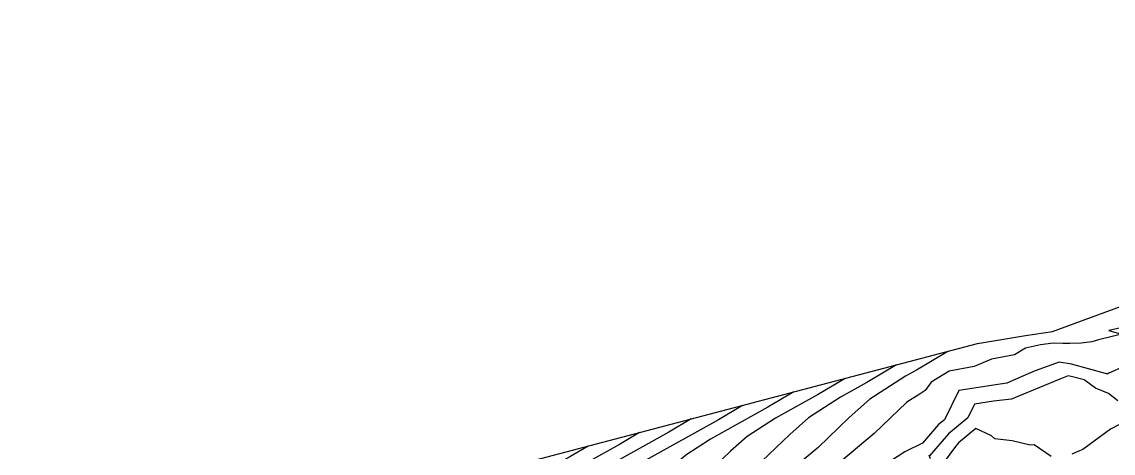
# Model space of a CAD drawing. Header units: metres. Extents: x 419533 to 423558, y 4805342 to 4807578.
# Drawn here: x 420567.4 to 420637.7, y 4805781.7 to 4805809.5 of the extents above; entities that cross this region are included whole.
import ezdxf

# ---------------------------------------------------------------- set-up
doc = ezdxf.new("R2010")
doc.units = ezdxf.units.M
doc.linetypes.add('PHANTOM', pattern=[2.5, 1.25, -0.25, 0.25, -0.25, 0.25, -0.25])
for name, color, linetype in [('C-TINN-BNDY', 110, 'Continuous'), ('C-TOPO-MAJR', 9, 'Continuous'), ('C-TOPO-MINR', 8, 'Continuous'), ('LS', 7, 'Continuous')]:
    doc.layers.add(name, color=color, linetype=linetype)
doc.styles.get("Standard").update_dxf_attribs({"font": 'simplex.shx'})

# ---------------------------------------------------------------- blocks, each defined once
blk = doc.blocks.new('AN30 +0 +0')
at = {"linetype": 'PHANTOM', "flags": 128}
for points in [[(0, -11.38231219537556), (0, 11.38231219444424)], [(-11.38231219508452, 0), (11.38231219508452, 0)]]:
    blk.add_lwpolyline(points, dxfattribs=at)
at = {"flags": 128}
blk.add_lwpolyline([(-4.74419642862631, -4.744196427986026), (-4.74419642862631, 4.744196428917348), (4.744196428568102, 4.744196428917348), (4.744196428568102, -4.744196427986026)], close=True, dxfattribs=at)
at = {"layer": 'LS', "insert": (-3.273187459330074, -0.3826382020488381), "char_height": 0.5157699281218149, "width": 9.13591657892082, "attachment_point": 1}
blk.add_mtext('AN30\\PBase +0 Leg +0', dxfattribs=at)
blk = doc.blocks.new('tower_bases_layout_1')
at = {"rotation": 21.7430891}
blk.add_blockref('AN30 +0 +0', (420630.08, 4805770.97, 1706.13), dxfattribs=at)
blk = doc.blocks.new('leg_extensions_profiles_1')
at = {"layer": 'C-TINN-BNDY', "color": 110, "linetype": 'Continuous', "lineweight": -3, "flags": 128}
blk.add_lwpolyline([(420296.26, 4805703.792), (420365.403, 4805720.646), (420443.813, 4805743.55), (420493.397, 4805756.88), (420571.485, 4805773.595), (420628.982, 4805788.722), (420632.063, 4805789.238), (420633.817, 4805789.509), (420719.216, 4805820.939), (420765.286, 4805867.431), (420766.098, 4805868.385), (420768.036, 4805869.978), (420852.275, 4805909.574), (420915.396, 4805955.503), (420993.872, 4805994.451), (421033.053, 4806016.161), (421101.011, 4806050.421)], dxfattribs=at)
at = {"layer": 'C-TOPO-MAJR', "color": 9, "linetype": 'Continuous', "lineweight": -3, "flags": 128}
for points, elevation in [([(420627.0753637306, 4805788.220379274), (420625.0409489085, 4805787.014459823), (420624.3402983217, 4805786.625079954), (420622.0468852763, 4805785.137716488), (420620.7047250689, 4805783.957256381), (420618.7057608832, 4805782.033235077), (420616.2635942857, 4805779.984791689), (420614.0462919659, 4805778.197750458), (420612.8666773819, 4805776.792352113), (420609.9627366259, 4805771.667173708), (420608.3507802329, 4805771.046297705), (420608.8959098827, 4805770.383850871), (420607.7851982484, 4805765.540466759), (420607.2091133005, 4805761.863305419), (420606.0365585403, 4805756.155073999), (420605.8241070111, 4805755.74001476), (420606.0757342309, 4805755.795668662), (420606.1670060719, 4805755.769713685), (420606.3165487477, 4805755.596799066), (420606.4016586842, 4805755.563992689), (420606.4190633423, 4805755.546463163), (420610.0541492415, 4805750.694205731), (420611.993161934, 4805749.909148227)], 1700), ([(420610.5247016696, 4805783.8660327), (420609.0959837696, 4805783.019146074), (420603.4191216293, 4805779.864284178), (420602.2837640502, 4805779.127962656), (420601.6193256198, 4805778.543574104), (420600.6297353918, 4805777.591084463), (420599.4207371428, 4805776.57699948), (420598.323058293, 4805775.692322031), (420597.7390883181, 4805774.996577465), (420596.3014880772, 4805772.459350183), (420595.5034866392, 4805772.151984584), (420595.7733538927, 4805771.824039281), (420595.2234944268, 4805769.426314689), (420594.4090416926, 4805764.227647169), (420592.7257527903, 4805754.794349798), (420592.3838861789, 4805750.8923243), (420595.0594414913, 4805747.32088651), (420598.1200487537, 4805746.081723555)], 1695)]:
    blk.add_lwpolyline(points, dxfattribs=dict(at, elevation=elevation))
at = {"layer": 'C-TOPO-MINR', "color": 8, "linetype": 'Continuous', "lineweight": -3, "flags": 128}
for points, elevation in [([(420666.1807507693, 4805795.877289231), (420637.4399156626, 4805789.572180723), (420638.2652906756, 4805789.322543292), (420637.5623471933, 4805789.166349792), (420636.9454594594, 4805789.018974324), (420636.7769770774, 4805788.968240688), (420636.3430742009, 4805788.842115297), (420635.6617259615, 4805788.748859375), (420634.9200612245, 4805788.734827806), (420634.4843658537, 4805788.734806621), (420633.8485532195, 4805788.753354796), (420633.032152815, 4805788.640034853), (420632.0685088757, 4805788.423079882), (420631.3676726115, 4805787.9998293), (420629.8786814815, 4805787.716962963), (420628.7655659824, 4805787.240636364), (420627.1534548672, 4805786.94099292), (420625.9894655172, 4805786.238438424), (420625.601625889, 4805785.703782361), (420625.1478472222, 4805785.411034722), (420624.5002944786, 4805784.993282208), (420624.4142788845, 4805784.936498008), (420622.3209659815, 4805782.9216652), (420619.6321657143, 4805780.66635013)], 1701), ([(420639.0896569768, 4805787.560178779), (420637.430943662, 4805786.818205634), (420637.3415994962, 4805786.753151134), (420637.2508533333, 4805786.790626667), (420637.2338549323, 4805786.802988395), (420635.036635533, 4805787.392250761), (420634.2494266055, 4805787.53469633), (420632.6907447699, 4805786.965438808), (420631.9401408032, 4805786.654684681), (420630.876794301, 4805786.168043633), (420630.4327449393, 4805786.11914251), (420627.7696513336, 4805785.710836103), (420626.8478951965, 4805783.813476856), (420626.4742954632, 4805783.500537934), (420625.4435725095, 4805782.303401009), (420624.2972830357, 4805781.752649107), (420623.303697609, 4805781.104534458)], 1702), ([(420638.0176696306, 4805785.033460328), (420637.4083307199, 4805785.515533143), (420636.5780755556, 4805785.858404445), (420635.8528104449, 4805786.385838169), (420635.0945035533, 4805786.589205076), (420634.8228211009, 4805786.638366056), (420634.2848870293, 4805786.441903243), (420631.5846623699, 4805785.323995538), (420631.1728762244, 4805785.135541407), (420630.0056194332, 4805785.006996761), (420628.7773822961, 4805784.81868303), (420628.3522620088, 4805783.94360786), (420627.1178333969, 4805782.909611514), (420625.8941863388, 4805781.488402186)], 1703), ([(420638.0886656535, 4805783.496528875), (420637.5419581673, 4805783.21451992), (420635.7748212435, 4805781.906297928), (420635.543220339, 4805781.819661017), (420635.0635724638, 4805781.60242029)], 1704), ([(420633.7312067308, 4805781.440269231), (420632.6229222798, 4805782.189373056), (420632.3635031847, 4805782.17833758), (420631.2173737374, 4805782.467888889), (420630.106139759, 4805782.594228916), (420629.8707015707, 4805782.771816754), (420628.8802162162, 4805783.255864865), (420627.7613713305, 4805782.318685094), (420627.5668639344, 4805782.092773771), (420625.60275, 4805779.45325)], 1704), ([(420623.7652313184, 4805787.34950996), (420621.8519558807, 4805786.215397074), (420620.1560629832, 4805785.272920799), (420618.0942610311, 4805783.935765722), (420616.8876451791, 4805782.874519926), (420615.0905557849, 4805781.144804955), (420612.8950228571, 4805779.303233246), (420610.9016452313, 4805777.696664773), (420609.8411595692, 4805776.433197184), (420607.2304869161, 4805771.825609002), (420605.7813215142, 4805771.26743508), (420606.2713986847, 4805770.671888554), (420605.2728574841, 4805766.317636346), (420603.7938166356, 4805756.876890064), (420603.5310246972, 4805755.404181192), (420603.4776531166, 4805754.795004216), (420607.0552076914, 4805750.019541887), (420609.2185392979, 4805749.143663293)], 1699), ([(420620.4550989062, 4805786.478640645), (420618.6629628529, 4805785.416334324), (420615.9718276447, 4805783.920761644), (420614.1416367859, 4805782.733814956), (420613.0705652893, 4805781.791783471), (420611.4753506866, 4805780.256374831), (420609.5264514286, 4805778.621674805), (420607.7569984967, 4805777.195579087), (420606.8156417564, 4805776.074042254), (420604.4982372064, 4805771.984044298), (420603.2118627955, 4805771.488572456), (420603.6468874867, 4805770.959926235), (420602.7605167197, 4805767.094805932), (420601.4476228998, 4805758.71457934), (420600.8297067205, 4805755.251723344), (420600.7042113821, 4805753.819334237), (420604.0562661414, 4805749.344878043), (420606.4439166618, 4805748.378178358)], 1698), ([(420617.1449664939, 4805785.60777133), (420615.4739698251, 4805784.617271573), (420611.7875923063, 4805782.568602488), (420610.1890125406, 4805781.53186419), (420609.2534853995, 4805780.709047016), (420607.8601455883, 4805779.367944708), (420606.15788, 4805777.940116364), (420604.6123517621, 4805776.694493402), (420603.7901239436, 4805775.714887324), (420601.7659874966, 4805772.142479593), (420600.6424040767, 4805771.709709832), (420601.0223762887, 4805771.247963917), (420600.2481759554, 4805767.871975518), (420599.1014291641, 4805760.552268616), (420598.1283887438, 4805755.099265495), (420597.9307696477, 4805752.843664258), (420601.0573245913, 4805748.670214199), (420603.6692940258, 4805747.612693424)], 1697), ([(420613.8348340818, 4805784.736902015), (420612.2849767974, 4805783.818208824), (420607.6033569677, 4805781.216443334), (420606.2363882954, 4805780.329913422), (420605.4364055097, 4805779.62631056), (420604.2449404901, 4805778.479514586), (420602.7893085714, 4805777.258557922), (420601.4677050275, 4805776.193407716), (420600.7646061309, 4805775.355732394), (420599.0337377869, 4805772.300914888), (420598.072945358, 4805771.930847208), (420598.3978650906, 4805771.536001599), (420597.7358351911, 4805768.649145103), (420596.7552354283, 4805762.389957893), (420595.427070767, 4805754.946807646), (420595.1573279133, 4805751.867994279), (420598.0583830413, 4805747.995550354), (420600.8946713898, 4805746.84720849)], 1696), ([(420607.2145692573, 4805782.995163385), (420605.9069907418, 4805782.220083323), (420599.2348862908, 4805778.512125023), (420598.3311398049, 4805777.92601189), (420597.80224573, 4805777.460837649), (420597.0145302935, 4805776.702654339), (420596.0521657143, 4805775.895441039), (420595.1784115584, 4805775.191236345), (420594.7135705054, 4805774.637422535), (420593.5692383674, 4805772.617785478), (420592.9340279205, 4805772.373121959), (420593.1488426946, 4805772.112076964), (420592.7111536624, 4805770.203484275), (420592.0628479568, 4805766.065336444), (420590.0244348136, 4805754.64189195), (420589.6104444445, 4805749.91665432), (420592.0604999412, 4805746.646222666), (420595.3454261177, 4805745.316238621)], 1694), ([(420603.9044368452, 4805782.124294071), (420602.717997714, 4805781.421020573), (420595.0506509523, 4805777.159965868), (420594.3785155597, 4805776.724061124), (420593.9851658402, 4805776.378101193), (420593.3993251952, 4805775.814224216), (420592.6835942857, 4805775.213882597), (420592.0337648237, 4805774.69015066), (420591.6880526926, 4805774.278267605), (420590.8369886577, 4805772.776220773), (420590.3645692018, 4805772.594259335), (420590.5243314966, 4805772.400114646), (420590.1988128981, 4805770.980653862), (420589.7166542211, 4805767.90302572), (420587.3231168368, 4805754.489434102), (420586.83700271, 4805748.940984342), (420589.0615583911, 4805745.971558822), (420592.5708034816, 4805744.550753687)], 1693)]:
    blk.add_lwpolyline(points, dxfattribs=dict(at, elevation=elevation))

msp = doc.modelspace()

# ---------------------------------------------------------------- linework, layer by layer
at = {"layer": 'C-TOPO-MAJR', "color": 9, "linetype": 'Continuous', "lineweight": -3, "flags": 128}
for points, elevation in [([(420627.0753637306, 4805788.220379274), (420625.0409489085, 4805787.014459823), (420624.3402983217, 4805786.625079954), (420622.0468852763, 4805785.137716488), (420620.7047250689, 4805783.957256381), (420618.7057608832, 4805782.033235077), (420616.2635942857, 4805779.984791689), (420614.0462919659, 4805778.197750458), (420612.8666773819, 4805776.792352113), (420609.9627366259, 4805771.667173708), (420608.3507802329, 4805771.046297705), (420608.8959098827, 4805770.383850871), (420607.7851982484, 4805765.540466759), (420607.2091133005, 4805761.863305419), (420606.0365585403, 4805756.155073999), (420605.8241070111, 4805755.74001476), (420606.0757342309, 4805755.795668662), (420606.1670060719, 4805755.769713685), (420606.3165487477, 4805755.596799066), (420606.4016586842, 4805755.563992689), (420606.4190633423, 4805755.546463163), (420610.0541492415, 4805750.694205731), (420611.993161934, 4805749.909148227)], 1700), ([(420610.5247016696, 4805783.8660327), (420609.0959837696, 4805783.019146074), (420603.4191216293, 4805779.864284178), (420602.2837640502, 4805779.127962656), (420601.6193256198, 4805778.543574104), (420600.6297353918, 4805777.591084463), (420599.4207371428, 4805776.57699948), (420598.323058293, 4805775.692322031), (420597.7390883181, 4805774.996577465), (420596.3014880772, 4805772.459350183), (420595.5034866392, 4805772.151984584), (420595.7733538927, 4805771.824039281), (420595.2234944268, 4805769.426314689), (420594.4090416926, 4805764.227647169), (420592.7257527903, 4805754.794349798), (420592.3838861789, 4805750.8923243), (420595.0594414913, 4805747.32088651), (420598.1200487537, 4805746.081723555)], 1695)]:
    msp.add_lwpolyline(points, dxfattribs=dict(at, elevation=elevation))
at = {"layer": 'C-TOPO-MINR', "color": 8, "linetype": 'Continuous', "lineweight": -3, "flags": 128}
for points, elevation in [([(420666.1807507693, 4805795.877289231), (420637.4399156626, 4805789.572180723), (420638.2652906756, 4805789.322543292), (420637.5623471933, 4805789.166349792), (420636.9454594594, 4805789.018974324), (420636.7769770774, 4805788.968240688), (420636.3430742009, 4805788.842115297), (420635.6617259615, 4805788.748859375), (420634.9200612245, 4805788.734827806), (420634.4843658537, 4805788.734806621), (420633.8485532195, 4805788.753354796), (420633.032152815, 4805788.640034853), (420632.0685088757, 4805788.423079882), (420631.3676726115, 4805787.9998293), (420629.8786814815, 4805787.716962963), (420628.7655659824, 4805787.240636364), (420627.1534548672, 4805786.94099292), (420625.9894655172, 4805786.238438424), (420625.601625889, 4805785.703782361), (420625.1478472222, 4805785.411034722), (420624.5002944786, 4805784.993282208), (420624.4142788845, 4805784.936498008), (420622.3209659815, 4805782.9216652), (420619.6321657143, 4805780.66635013)], 1701), ([(420623.7652313184, 4805787.34950996), (420621.8519558807, 4805786.215397074), (420620.1560629832, 4805785.272920799), (420618.0942610311, 4805783.935765722), (420616.8876451791, 4805782.874519926), (420615.0905557849, 4805781.144804955), (420612.8950228571, 4805779.303233246), (420610.9016452313, 4805777.696664773), (420609.8411595692, 4805776.433197184), (420607.2304869161, 4805771.825609002), (420605.7813215142, 4805771.26743508), (420606.2713986847, 4805770.671888554), (420605.2728574841, 4805766.317636346), (420603.7938166356, 4805756.876890064), (420603.5310246972, 4805755.404181192), (420603.4776531166, 4805754.795004216), (420607.0552076914, 4805750.019541887), (420609.2185392979, 4805749.143663293)], 1699), ([(420639.0896569768, 4805787.560178779), (420637.430943662, 4805786.818205634), (420637.3415994962, 4805786.753151134), (420637.2508533333, 4805786.790626667), (420637.2338549323, 4805786.802988395), (420635.036635533, 4805787.392250761), (420634.2494266055, 4805787.53469633), (420632.6907447699, 4805786.965438808), (420631.9401408032, 4805786.654684681), (420630.876794301, 4805786.168043633), (420630.4327449393, 4805786.11914251), (420627.7696513336, 4805785.710836103), (420626.8478951965, 4805783.813476856), (420626.4742954632, 4805783.500537934), (420625.4435725095, 4805782.303401009), (420624.2972830357, 4805781.752649107), (420623.303697609, 4805781.104534458)], 1702), ([(420638.0176696306, 4805785.033460328), (420637.4083307199, 4805785.515533143), (420636.5780755556, 4805785.858404445), (420635.8528104449, 4805786.385838169), (420635.0945035533, 4805786.589205076), (420634.8228211009, 4805786.638366056), (420634.2848870293, 4805786.441903243), (420631.5846623699, 4805785.323995538), (420631.1728762244, 4805785.135541407), (420630.0056194332, 4805785.006996761), (420628.7773822961, 4805784.81868303), (420628.3522620088, 4805783.94360786), (420627.1178333969, 4805782.909611514), (420625.8941863388, 4805781.488402186)], 1703), ([(420620.4550989062, 4805786.478640645), (420618.6629628529, 4805785.416334324), (420615.9718276447, 4805783.920761644), (420614.1416367859, 4805782.733814956), (420613.0705652893, 4805781.791783471), (420611.4753506866, 4805780.256374831), (420609.5264514286, 4805778.621674805), (420607.7569984967, 4805777.195579087), (420606.8156417564, 4805776.074042254), (420604.4982372064, 4805771.984044298), (420603.2118627955, 4805771.488572456), (420603.6468874867, 4805770.959926235), (420602.7605167197, 4805767.094805932), (420601.4476228998, 4805758.71457934), (420600.8297067205, 4805755.251723344), (420600.7042113821, 4805753.819334237), (420604.0562661414, 4805749.344878043), (420606.4439166618, 4805748.378178358)], 1698), ([(420617.1449664939, 4805785.60777133), (420615.4739698251, 4805784.617271573), (420611.7875923063, 4805782.568602488), (420610.1890125406, 4805781.53186419), (420609.2534853995, 4805780.709047016), (420607.8601455883, 4805779.367944708), (420606.15788, 4805777.940116364), (420604.6123517621, 4805776.694493402), (420603.7901239436, 4805775.714887324), (420601.7659874966, 4805772.142479593), (420600.6424040767, 4805771.709709832), (420601.0223762887, 4805771.247963917), (420600.2481759554, 4805767.871975518), (420599.1014291641, 4805760.552268616), (420598.1283887438, 4805755.099265495), (420597.9307696477, 4805752.843664258), (420601.0573245913, 4805748.670214199), (420603.6692940258, 4805747.612693424)], 1697), ([(420613.8348340818, 4805784.736902015), (420612.2849767974, 4805783.818208824), (420607.6033569677, 4805781.216443334), (420606.2363882954, 4805780.329913422), (420605.4364055097, 4805779.62631056), (420604.2449404901, 4805778.479514586), (420602.7893085714, 4805777.258557922), (420601.4677050275, 4805776.193407716), (420600.7646061309, 4805775.355732394), (420599.0337377869, 4805772.300914888), (420598.072945358, 4805771.930847208), (420598.3978650906, 4805771.536001599), (420597.7358351911, 4805768.649145103), (420596.7552354283, 4805762.389957893), (420595.427070767, 4805754.946807646), (420595.1573279133, 4805751.867994279), (420598.0583830413, 4805747.995550354), (420600.8946713898, 4805746.84720849)], 1696), ([(420633.7312067308, 4805781.440269231), (420632.6229222798, 4805782.189373056), (420632.3635031847, 4805782.17833758), (420631.2173737374, 4805782.467888889), (420630.106139759, 4805782.594228916), (420629.8707015707, 4805782.771816754), (420628.8802162162, 4805783.255864865), (420627.7613713305, 4805782.318685094), (420627.5668639344, 4805782.092773771), (420625.60275, 4805779.45325)], 1704), ([(420638.0886656535, 4805783.496528875), (420637.5419581673, 4805783.21451992), (420635.7748212435, 4805781.906297928), (420635.543220339, 4805781.819661017), (420635.0635724638, 4805781.60242029)], 1704), ([(420607.2145692573, 4805782.995163385), (420605.9069907418, 4805782.220083323), (420599.2348862908, 4805778.512125023), (420598.3311398049, 4805777.92601189), (420597.80224573, 4805777.460837649), (420597.0145302935, 4805776.702654339), (420596.0521657143, 4805775.895441039), (420595.1784115584, 4805775.191236345), (420594.7135705054, 4805774.637422535), (420593.5692383674, 4805772.617785478), (420592.9340279205, 4805772.373121959), (420593.1488426946, 4805772.112076964), (420592.7111536624, 4805770.203484275), (420592.0628479568, 4805766.065336444), (420590.0244348136, 4805754.64189195), (420589.6104444445, 4805749.91665432), (420592.0604999412, 4805746.646222666), (420595.3454261177, 4805745.316238621)], 1694), ([(420603.9044368452, 4805782.124294071), (420602.717997714, 4805781.421020573), (420595.0506509523, 4805777.159965868), (420594.3785155597, 4805776.724061124), (420593.9851658402, 4805776.378101193), (420593.3993251952, 4805775.814224216), (420592.6835942857, 4805775.213882597), (420592.0337648237, 4805774.69015066), (420591.6880526926, 4805774.278267605), (420590.8369886577, 4805772.776220773), (420590.3645692018, 4805772.594259335), (420590.5243314966, 4805772.400114646), (420590.1988128981, 4805770.980653862), (420589.7166542211, 4805767.90302572), (420587.3231168368, 4805754.489434102), (420586.83700271, 4805748.940984342), (420589.0615583911, 4805745.971558822), (420592.5708034816, 4805744.550753687)], 1693)]:
    msp.add_lwpolyline(points, dxfattribs=dict(at, elevation=elevation))

# ---------------------------------------------------------------- block references
for name in ['leg_extensions_profiles_1', 'tower_bases_layout_1']:
    msp.add_blockref(name, (0, 0))

doc.saveas('drawing.dxf')
